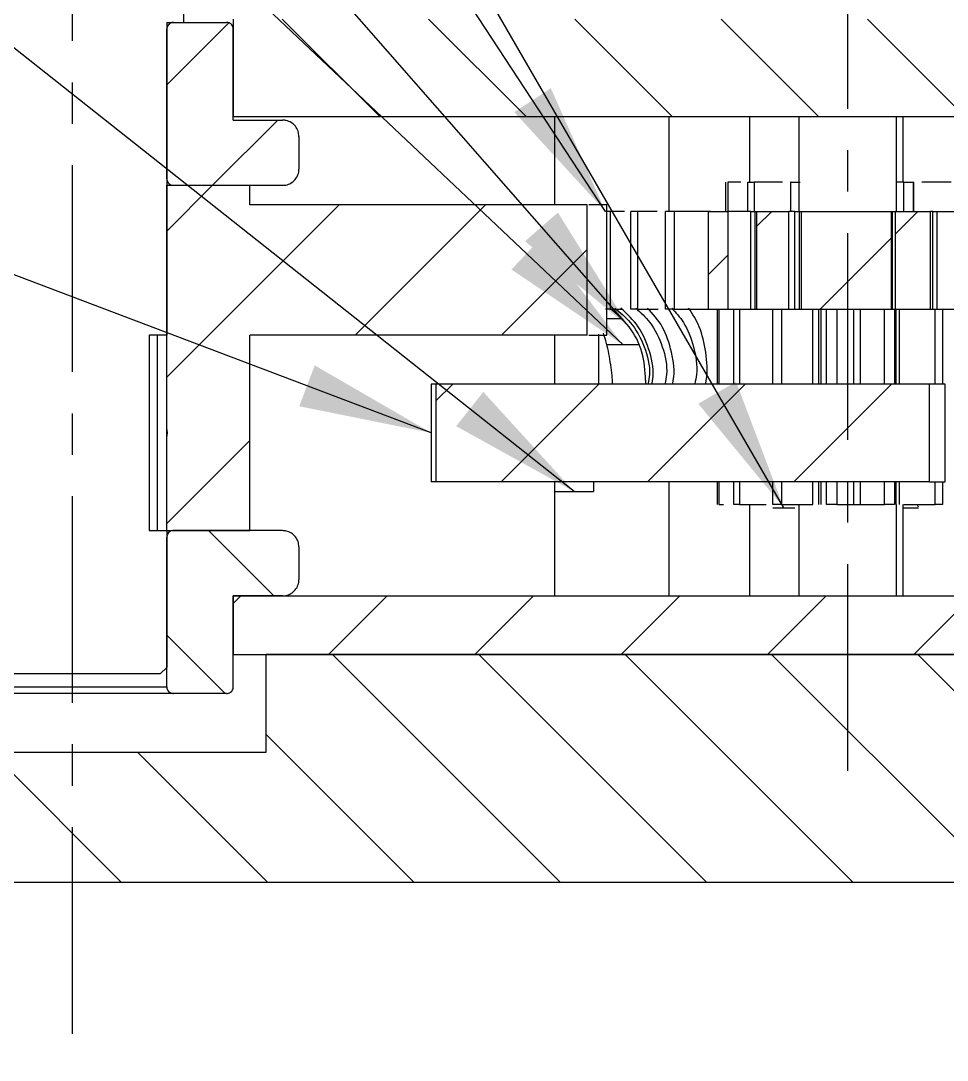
# Model space of a CAD drawing. Header units: millimetres. Extents: x 0 to 2406, y -938 to 757.
# Drawn here: x 2118.65 to 2147.08, y -747.92 to -716.01 of the extents above; entities that cross this region are included whole.
import ezdxf

# ---------------------------------------------------------------- set-up
doc = ezdxf.new("R2010")
doc.units = ezdxf.units.MM
doc.linetypes.add('CENTER', pattern=[10.16, 6.35, -1.27, 1.27, -1.27])
doc.layers.add('10', color=7, linetype='Continuous')
doc.dimstyles.new('SLDDIMSTYLE4', dxfattribs={"dimtxt": 0.18, "dimasz": 4.08, "dimexe": 0, "dimexo": 0.0625, "dimgap": 0, "dimtad": 0, "dimtih": 1, "dimtoh": 1, "dimdec": 0, "dimrnd": 1e-09, "dimzin": 0, "dimdsep": 46, "dimtxsty": 'Standard', "dimsah": 1, "dimcen": 0.09, "dimadec": 0, "dimazin": 0, "dimtfac": 4.08, "dimtdec": 0, "dimtofl": 0, "dimtmove": 0, "dimatfit": 3, "dimfxl": 1, "dimfrac": 2, "dimtolj": 1, "dimtzin": 0, "dimarcsym": 0})
pattern_1 = [(45, (1688.1174, -964.403), (-2.245064, 2.245064), [])]
pattern_2 = [(135, (1688.1174, -964.403), (-2.245064, -2.245064), [])]

msp = doc.modelspace()

# ---------------------------------------------------------------- hatches: boundary and pattern name
at = {"layer": '10', "linetype": 'Continuous', "lineweight": 25}
h = msp.add_hatch(dxfattribs=at)
h.set_pattern_fill('ANSI31', color=256, angle=90, style=0)
h.set_pattern_definition(pattern_2)
h.paths.add_polyline_path([(2154.2256849, -718.9644928), (2154.2256849, -715.9644928), (2125.1677129, -715.9644928), (2125.1677129, -718.9644928)], flags=0)
at = {"layer": '10', "linetype": 'Continuous', "lineweight": 30}
h = msp.add_hatch(dxfattribs=at)
h.set_pattern_fill('ANSI31', color=256, style=0)
h.set_pattern_definition(pattern_1)
edge = h.paths.add_edge_path(flags=0)
edge.add_spline(control_points=[(2123.1280358, -720.8644928), (2123.1280358, -720.8862809), (2123.1318272, -720.9083672), (2123.1390551, -720.9289215), (2123.1463009, -720.949527), (2123.1571875, -720.9691531), (2123.1707557, -720.9862701), (2123.1845246, -721.0036404), (2123.2014122, -721.0188944), (2123.2200309, -721.0309218), (2123.2392194, -721.0433172), (2123.2607546, -721.0526197), (2123.2829157, -721.0581632), (2123.2996653, -721.0623531), (2123.3170589, -721.0644928), (2123.3343246, -721.0644928)], knot_values=[0.0000001971, 0.0000001971, 0.0000001971, 0.0000001971, 0.0000655613, 0.0000655613, 0.0000655613, 0.0001310612, 0.0001310612, 0.0001310612, 0.0001975199, 0.0001975199, 0.0001975199, 0.0002660359, 0.0002660359, 0.0002660359, 0.0003177979, 0.0003177979, 0.0003177979, 0.0003177979], weights=[1, 1, 1, 1, 1, 1, 1, 1, 1, 1, 1, 1, 1, 1, 1, 1], degree=3, periodic=0)
edge.add_line((2123.3343246, -721.0644928), (2126.6811973, -721.0644928))
edge.add_spline(control_points=[(2126.6811973, -721.0644928), (2126.6996401, -721.0644928), (2126.7181104, -721.0634833), (2126.7364432, -721.0614729), (2126.7928395, -721.0552881), (2126.8489523, -721.0392757), (2126.9001019, -721.0147298), (2126.9511353, -720.9902396), (2126.9986443, -720.9565693), (2127.0386182, -720.916491), (2127.078377, -720.8766285), (2127.1117847, -720.829315), (2127.1359991, -720.7784874), (2127.1600662, -720.727969), (2127.1757179, -720.6725764), (2127.1816209, -720.6169302), (2127.1834674, -720.5995243), (2127.1843946, -720.5819964), (2127.1843946, -720.5644928)], knot_values=[0.0007848792, 0.0007848792, 0.0007848792, 0.0007848792, 0.0008398553, 0.0008398553, 0.0008398553, 0.0010100929, 0.0010100929, 0.0010100929, 0.0011799508, 0.0011799508, 0.0011799508, 0.0013488881, 0.0013488881, 0.0013488881, 0.0015167824, 0.0015167824, 0.0015167824, 0.0015686191, 0.0015686191, 0.0015686191, 0.0015686191], weights=[1, 1, 1, 1, 1, 1, 1, 1, 1, 1, 1, 1, 1, 1, 1, 1, 1, 1, 1], degree=3, periodic=0)
edge.add_line((2127.1843946, -720.5644928), (2127.1843946, -719.5644928))
edge.add_spline(control_points=[(2127.1843946, -719.5644928), (2127.1843946, -719.5088472), (2127.1747825, -719.4524362), (2127.15637, -719.3999251), (2127.1379373, -719.3473566), (2127.1101816, -719.2972514), (2127.0754273, -719.2537157), (2127.0405851, -719.2100698), (2126.9977592, -719.1718292), (2126.9504929, -719.1420829), (2126.9029584, -719.1121679), (2126.8496347, -719.0900224), (2126.7949035, -719.0774155), (2126.7577309, -719.0688531), (2126.7193434, -719.0644928), (2126.6811973, -719.0644928)], knot_values=[0.0000001972, 0.0000001972, 0.0000001972, 0.0000001972, 0.000167134, 0.000167134, 0.000167134, 0.0003342418, 0.0003342418, 0.0003342418, 0.0005017663, 0.0005017663, 0.0005017663, 0.0006702493, 0.0006702493, 0.0006702493, 0.0007845198, 0.0007845198, 0.0007845198, 0.0007845198], weights=[1, 1, 1, 1, 1, 1, 1, 1, 1, 1, 1, 1, 1, 1, 1, 1], degree=3, periodic=0)
edge.add_line((2126.6811973, -719.0644928), (2125.1677129, -719.0644928))
edge.add_line((2125.1677129, -719.0644928), (2125.1677129, -716.2644928))
edge.add_spline(control_points=[(2125.1677129, -716.2644928), (2125.1677129, -716.2423691), (2125.1638917, -716.2199423), (2125.1565779, -716.1990625), (2125.1492437, -716.1781243), (2125.1381989, -716.1581683), (2125.124379, -716.140813), (2125.1104893, -716.1233702), (2125.0934219, -716.108078), (2125.0745874, -716.0961435), (2125.0555439, -716.0840765), (2125.034178, -716.0751121), (2125.0122334, -716.069945), (2124.9968924, -716.0663328), (2124.9810278, -716.0644928), (2124.9652673, -716.0644928)], knot_values=[0.0000001972, 0.0000001972, 0.0000001972, 0.0000001972, 0.0000665682, 0.0000665682, 0.0000665682, 0.0001331155, 0.0001331155, 0.0001331155, 0.0001999937, 0.0001999937, 0.0001999937, 0.0002676206, 0.0002676206, 0.0002676206, 0.0003148423, 0.0003148423, 0.0003148423, 0.0003148423], weights=[1, 1, 1, 1, 1, 1, 1, 1, 1, 1, 1, 1, 1, 1, 1, 1], degree=3, periodic=0)
edge.add_line((2124.9652673, -716.0644928), (2123.3343246, -716.0644928))
edge.add_spline(control_points=[(2123.3343246, -716.0644928), (2123.327952, -716.0644928), (2123.3215729, -716.0647808), (2123.3152262, -716.0653549), (2123.2916538, -716.0674873), (2123.2681179, -716.0737035), (2123.2465861, -716.0835312), (2123.2250804, -716.093347), (2123.2049658, -716.1070536), (2123.188043, -716.1235601), (2123.1714638, -716.1397315), (2123.1574779, -716.1590654), (2123.1474206, -716.1799278), (2123.1376767, -716.2001399), (2123.1313478, -716.2223672), (2123.1290519, -716.2446876), (2123.1283755, -716.2512633), (2123.1280358, -716.2578824), (2123.1280358, -716.2644928)], knot_values=[0.0003172803, 0.0003172803, 0.0003172803, 0.0003172803, 0.000336262, 0.000336262, 0.000336262, 0.0004073125, 0.0004073125, 0.0004073125, 0.000478304, 0.000478304, 0.000478304, 0.0005478569, 0.0005478569, 0.0005478569, 0.0006152129, 0.0006152129, 0.0006152129, 0.0006347834, 0.0006347834, 0.0006347834, 0.0006347834], weights=[1, 1, 1, 1, 1, 1, 1, 1, 1, 1, 1, 1, 1, 1, 1, 1, 1, 1, 1], degree=3, periodic=0)
edge.add_line((2123.1280358, -716.2644928), (2123.1280358, -720.8644928))
at = {"layer": '10', "linetype": 'Continuous', "lineweight": 25}
h = msp.add_hatch(dxfattribs=at)
h.set_pattern_fill('ANSI31', color=256, style=0)
h.set_pattern_definition(pattern_1)
edge = h.paths.add_edge_path(flags=0)
edge.add_line((2154.2256849, -718.9644928), (2152.4256849, -718.9644928))
edge.add_line((2152.4256849, -718.9644928), (2152.4256849, -733.6644928))
edge.add_line((2152.4256849, -733.6644928), (2125.1677129, -733.6644928))
edge.add_line((2125.1677129, -733.6644928), (2125.1677129, -735.4644928))
edge.add_line((2125.1677129, -735.4644928), (2153.7256849, -735.4644928))
edge.add_arc((2153.7256849, -734.9644928), 0.5, 270, 360)
edge.add_line((2154.2256849, -734.9644928), (2154.2256849, -718.9644928))
at = {"layer": '10', "linetype": 'Continuous', "lineweight": 30}
h = msp.add_hatch(dxfattribs=at)
h.set_pattern_fill('ANSI31', color=256, style=0)
h.set_pattern_definition(pattern_1)
edge = h.paths.add_edge_path(flags=0)
edge.add_line((2125.6730366, -725.6644928), (2136.0260893, -725.6644928))
edge.add_line((2136.0260893, -725.6644928), (2136.0260894, -721.6644928))
edge.add_line((2136.0260894, -721.6644928), (2125.6730366, -721.6644928))
edge.add_line((2125.6730366, -721.6644928), (2125.6730366, -721.0644928))
edge.add_line((2125.6730366, -721.0644928), (2123.1280358, -721.0644928))
edge.add_line((2123.1280358, -721.0644928), (2123.1280358, -728.5225233))
edge.add_ellipse((2117.9657055, -728.6644928), major_axis=(-5.1815462, 0), ratio=0.3184377696, start_angle=175.06404622, end_angle=184.93595378, ccw=False)
edge.add_line((2123.1280358, -728.8064623), (2123.1280358, -731.6644928))
edge.add_line((2123.1280358, -731.6644928), (2125.6730366, -731.6644928))
edge.add_line((2125.6730366, -731.6644928), (2125.6730366, -725.6644928))
h = msp.add_hatch(dxfattribs=at)
h.set_pattern_fill('ANSI31', color=256, style=0)
h.set_pattern_definition(pattern_1)
h.paths.add_polyline_path([(2140.3534195, -721.8644928), (2139.7453414, -721.8644928), (2139.7453414, -724.8644928), (2140.3534195, -724.8644928)], flags=0)
h = msp.add_hatch(dxfattribs=at)
h.set_pattern_fill('ANSI31', color=256, style=0)
h.set_pattern_definition(pattern_1)
h.paths.add_polyline_path([(2142.2205842, -721.8644928), (2141.2286077, -721.8644928), (2141.2286077, -724.8644928), (2142.2205842, -724.8644928)], flags=0)
h = msp.add_hatch(dxfattribs=at)
h.set_pattern_fill('ANSI31', color=256, style=0)
h.set_pattern_definition(pattern_1)
h.paths.add_polyline_path([(2145.3682548, -721.8644928), (2142.6010724, -721.8644928), (2142.6010724, -724.8644928), (2145.3682548, -724.8644928)], flags=0)
h = msp.add_hatch(dxfattribs=at)
h.set_pattern_fill('ANSI31', color=256, style=0)
h.set_pattern_definition(pattern_1)
h.paths.add_polyline_path([(2146.5650271, -721.8644928), (2145.484924, -721.8644928), (2145.484924, -724.8644928), (2146.5650271, -724.8644928)], flags=0)
h = msp.add_hatch(dxfattribs=at)
h.set_pattern_fill('ANSI31', color=256, style=0)
h.set_pattern_definition(pattern_1)
h.paths.add_polyline_path([(2146.5346043, -727.1644928), (2131.3838597, -727.1644928), (2131.3838597, -730.1644928), (2146.5346043, -730.1644928)], flags=0)
h = msp.add_hatch(dxfattribs=at)
h.set_pattern_fill('ANSI31', color=256, angle=90, style=0)
h.set_pattern_definition(pattern_2)
edge = h.paths.add_edge_path(flags=0)
edge.add_spline(control_points=[(2127.1843946, -732.1644928), (2127.1843946, -732.1088472), (2127.1747825, -732.0524362), (2127.15637, -731.9999251), (2127.1379373, -731.9473566), (2127.1101816, -731.8972514), (2127.0754273, -731.8537157), (2127.0405851, -731.8100698), (2126.9977592, -731.7718292), (2126.9504929, -731.7420829), (2126.9029584, -731.7121679), (2126.8496347, -731.6900224), (2126.7949035, -731.6774155), (2126.7577309, -731.6688531), (2126.7193434, -731.6644928), (2126.6811973, -731.6644928)], knot_values=[0.0000001972, 0.0000001972, 0.0000001972, 0.0000001972, 0.000167134, 0.000167134, 0.000167134, 0.0003342418, 0.0003342418, 0.0003342418, 0.0005017663, 0.0005017663, 0.0005017663, 0.0006702493, 0.0006702493, 0.0006702493, 0.0007845198, 0.0007845198, 0.0007845198, 0.0007845198], weights=[1, 1, 1, 1, 1, 1, 1, 1, 1, 1, 1, 1, 1, 1, 1, 1], degree=3, periodic=0)
edge.add_line((2126.6811973, -731.6644928), (2123.3343246, -731.6644928))
edge.add_spline(control_points=[(2123.3343246, -731.6644928), (2123.326346, -731.6644928), (2123.3183547, -731.6649447), (2123.3104269, -731.6658442), (2123.286895, -731.668514), (2123.2634915, -731.675272), (2123.2421812, -731.685604), (2123.2209269, -731.6959088), (2123.2011531, -731.7100714), (2123.184639, -731.7269598), (2123.1684785, -731.7434866), (2123.1549815, -731.7631086), (2123.1454406, -731.7841625), (2123.1361991, -731.8045557), (2123.130411, -731.8268768), (2123.1286414, -731.8491963), (2123.128238, -731.8542831), (2123.1280358, -731.85939), (2123.1280358, -731.8644928)], knot_values=[0.0000472636, 0.0000472636, 0.0000472636, 0.0000472636, 0.0000710494, 0.0000710494, 0.0000710494, 0.0001421024, 0.0001421024, 0.0001421024, 0.0002129943, 0.0002129943, 0.0002129943, 0.0002823683, 0.0002823683, 0.0002823683, 0.0003495347, 0.0003495347, 0.0003495347, 0.0003646247, 0.0003646247, 0.0003646247, 0.0003646247], weights=[1, 1, 1, 1, 1, 1, 1, 1, 1, 1, 1, 1, 1, 1, 1, 1, 1, 1, 1], degree=3, periodic=0)
edge.add_line((2123.1280358, -731.8644928), (2123.1280358, -736.4644928))
edge.add_spline(control_points=[(2123.1280358, -736.4644928), (2123.1280358, -736.4862809), (2123.1318272, -736.5083672), (2123.1390551, -736.5289215), (2123.1463009, -736.549527), (2123.1571875, -736.5691531), (2123.1707557, -736.5862701), (2123.1845246, -736.6036404), (2123.2014122, -736.6188944), (2123.2200309, -736.6309218), (2123.2392194, -736.6433172), (2123.2607546, -736.6526197), (2123.2829157, -736.6581632), (2123.2996653, -736.6623531), (2123.3170589, -736.6644928), (2123.3343246, -736.6644928)], knot_values=[0.0000001971, 0.0000001971, 0.0000001971, 0.0000001971, 0.0000655613, 0.0000655613, 0.0000655613, 0.0001310612, 0.0001310612, 0.0001310612, 0.0001975199, 0.0001975199, 0.0001975199, 0.0002660359, 0.0002660359, 0.0002660359, 0.0003177979, 0.0003177979, 0.0003177979, 0.0003177979], weights=[1, 1, 1, 1, 1, 1, 1, 1, 1, 1, 1, 1, 1, 1, 1, 1], degree=3, periodic=0)
edge.add_line((2123.3343246, -736.6644928), (2124.9652673, -736.6644928))
edge.add_spline(control_points=[(2124.9652673, -736.6644928), (2124.9723363, -736.6644928), (2124.9794148, -736.6641264), (2124.986446, -736.6633964), (2125.0092767, -736.6610258), (2125.0320175, -736.6546794), (2125.0527646, -736.64486), (2125.0734431, -736.6350731), (2125.0927177, -736.6215586), (2125.108935, -736.6054222), (2125.1249941, -736.5894431), (2125.1385031, -736.5704424), (2125.1482829, -736.5500075), (2125.1579474, -736.5298133), (2125.1642386, -736.5076542), (2125.1666051, -736.485392), (2125.1673426, -736.4784549), (2125.1677129, -736.471469), (2125.1677129, -736.4644928)], knot_values=[0.0003149874, 0.0003149874, 0.0003149874, 0.0003149874, 0.0003360546, 0.0003360546, 0.0003360546, 0.000404939, 0.000404939, 0.000404939, 0.0004736027, 0.0004736027, 0.0004736027, 0.0005415932, 0.0005415932, 0.0005415932, 0.0006087711, 0.0006087711, 0.0006087711, 0.0006294305, 0.0006294305, 0.0006294305, 0.0006294305], weights=[1, 1, 1, 1, 1, 1, 1, 1, 1, 1, 1, 1, 1, 1, 1, 1, 1, 1, 1], degree=3, periodic=0)
edge.add_line((2125.1677129, -736.4644928), (2125.1677129, -733.6644928))
edge.add_line((2125.1677129, -733.6644928), (2126.6811973, -733.6644928))
edge.add_spline(control_points=[(2126.6811973, -733.6644928), (2126.6996401, -733.6644928), (2126.7181104, -733.6634833), (2126.7364432, -733.6614729), (2126.7928395, -733.6552881), (2126.8489523, -733.6392757), (2126.9001019, -733.6147298), (2126.9511353, -733.5902396), (2126.9986443, -733.5565693), (2127.0386182, -733.516491), (2127.078377, -733.4766285), (2127.1117847, -733.429315), (2127.1359991, -733.3784874), (2127.1600662, -733.327969), (2127.1757179, -733.2725764), (2127.1816209, -733.2169302), (2127.1834674, -733.1995243), (2127.1843946, -733.1819964), (2127.1843946, -733.1644928)], knot_values=[0.0007848792, 0.0007848792, 0.0007848792, 0.0007848792, 0.0008398553, 0.0008398553, 0.0008398553, 0.0010100929, 0.0010100929, 0.0010100929, 0.0011799508, 0.0011799508, 0.0011799508, 0.0013488881, 0.0013488881, 0.0013488881, 0.0015167824, 0.0015167824, 0.0015167824, 0.0015686191, 0.0015686191, 0.0015686191, 0.0015686191], weights=[1, 1, 1, 1, 1, 1, 1, 1, 1, 1, 1, 1, 1, 1, 1, 1, 1, 1, 1], degree=3, periodic=0)
edge.add_line((2127.1843946, -733.1644928), (2127.1843946, -732.1644928))
at = {"layer": '10', "linetype": 'Continuous', "lineweight": 25}
h = msp.add_hatch(dxfattribs=at)
h.set_pattern_fill('ANSI31', color=256, angle=90, style=0)
h.set_pattern_definition(pattern_2)
h.paths.add_polyline_path([(2086.7256849, -742.4644928), (2166.7256849, -742.4644928), (2166.7256849, -735.4644928), (2126.1774612, -735.4644928), (2126.1774612, -738.4644928), (2114.2739086, -738.4644928), (2114.2739086, -735.4644928), (2086.7256849, -735.4644928)], flags=0)

# ---------------------------------------------------------------- linework, layer by layer
at = {"color": 7, "linetype": 'Continuous', "lineweight": 30}
for p, q in [((2123.6423559, -715.0644928), (2123.6423559, -716.0644928)), ((2125.1677129, -715.9644928), (2125.1677129, -718.9644928)), ((2123.1280358, -716.0644928), (2123.6423559, -716.0644928)), ((2123.1280358, -716.0644928), (2123.1280358, -725.6644928)), ((2123.1280358, -720.8644928), (2123.1280358, -716.2644928)), ((2123.3343246, -716.0644928), (2124.9652673, -716.0644928)), ((2125.1677129, -719.0644928), (2125.1677129, -716.2644928)), ((2154.2256849, -718.9644928), (2125.1677129, -718.9644928)), ((2125.1677129, -719.0644928), (2126.6811973, -719.0644928)), ((2135.0256849, -718.9644928), (2135.0256849, -721.6644928)), ((2138.5437501, -721.8644928), (2138.5437501, -718.9644928)), ((2141.0256849, -720.9644928), (2141.0256849, -718.9644928)), ((2142.5256849, -718.9644928), (2142.5256849, -721.8644928)), ((2145.5256849, -721.8644928), (2145.5256849, -718.9644928)), ((2145.7256849, -720.9644928), (2145.7256849, -718.9644928)), ((2127.1843946, -719.5644928), (2127.1843946, -720.5644928)), ((2123.1280358, -728.5225233), (2123.1280358, -721.0644928)), ((2123.1280358, -721.0644928), (2125.6730366, -721.0644928)), ((2123.3343246, -721.0644928), (2126.6811973, -721.0644928)), ((2125.6730366, -721.6644928), (2125.6730366, -721.0644928)), ((2140.2801424, -721.8644928), (2140.2801424, -720.9644928)), ((2140.3455981, -720.9644928), (2140.3455981, -721.8644928)), ((2140.9562806, -721.8644928), (2140.9562806, -720.9644928)), ((2140.9562806, -720.9644928), (2141.1516143, -720.9644928)), ((2141.1516143, -720.9644928), (2141.1516143, -721.8644928)), ((2142.2696645, -720.9644928), (2142.2696645, -721.8644928)), ((2142.2799644, -721.8644928), (2142.2799644, -720.9644928)), ((2142.2799644, -720.9644928), (2142.5664879, -720.9644928)), ((2145.7449536, -721.8644928), (2145.7449536, -720.9644928)), ((2145.7449536, -720.9644928), (2146.0367869, -720.9644928)), ((2146.0367869, -720.9644928), (2146.0367869, -721.8644928)), ((2146.05632, -721.8644928), (2146.05632, -720.9644928)), ((2136.0260894, -721.6644928), (2125.6730366, -721.6644928)), ((2136.0260893, -725.6644928), (2136.0260894, -721.6644928)), ((2136.6335028, -725.6644928), (2136.6335028, -721.6644928)), ((2136.7333955, -721.8644928), (2136.5897168, -721.8644928)), ((2136.7333955, -721.8644928), (2136.7333955, -724.8644928)), ((2137.1705442, -721.8644928), (2136.7333955, -721.8644928)), ((2137.3656867, -724.8644928), (2137.3656867, -721.8644928)), ((2137.576729, -721.8644928), (2137.3656867, -721.8644928)), ((2137.576729, -721.8644928), (2137.576729, -724.8644928)), ((2138.4327305, -724.8644928), (2138.4327305, -721.8644928)), ((2138.7019127, -721.8644928), (2138.4327305, -721.8644928)), ((2138.7019127, -721.8644928), (2138.7019127, -724.8644928)), ((2139.7453414, -721.8644928), (2139.7453414, -724.8644928)), ((2139.7453414, -721.8644928), (2140.3534195, -721.8644928)), ((2140.3534195, -724.8644928), (2140.3534195, -721.8644928)), ((2141.0503352, -724.8644928), (2141.0503352, -721.8644928)), ((2141.0503352, -721.8644928), (2141.1822159, -721.8644928)), ((2141.1822159, -724.8644928), (2141.1822159, -721.8644928)), ((2141.1822159, -721.8644928), (2141.2286077, -721.8644928)), ((2141.2286077, -721.8644928), (2141.2286077, -724.8644928)), ((2141.2286077, -721.8644928), (2142.2205842, -721.8644928)), ((2142.2205842, -724.8644928), (2142.2205842, -721.8644928)), ((2142.403952, -724.8644928), (2142.403952, -721.8644928)), ((2142.403952, -721.8644928), (2142.5457586, -721.8644928)), ((2142.5457586, -724.8644928), (2142.5457586, -721.8644928)), ((2142.5457586, -721.8644928), (2142.6010724, -721.8644928)), ((2142.6010724, -721.8644928), (2142.6010724, -724.8644928)), ((2142.6010724, -721.8644928), (2145.3682548, -721.8644928)), ((2145.3682548, -724.8644928), (2145.3682548, -721.8644928)), ((2145.3682548, -721.8644928), (2145.4044635, -721.8644928)), ((2145.4044635, -724.8644928), (2145.4044635, -721.8644928)), ((2145.4044635, -721.8644928), (2145.484924, -721.8644928)), ((2145.484924, -721.8644928), (2145.484924, -724.8644928)), ((2145.484924, -721.8644928), (2146.5650271, -721.8644928)), ((2146.5650271, -724.8644928), (2146.5650271, -721.8644928)), ((2146.640662, -724.8644928), (2146.640662, -721.8644928)), ((2146.640662, -721.8644928), (2146.7746865, -721.8644928)), ((2146.7746865, -724.8644928), (2146.7746865, -721.8644928)), ((2136.7333955, -724.8644928), (2136.5897168, -724.8644928)), ((2136.7333955, -724.8644928), (2137.0884801, -724.8644928)), ((2137.576729, -724.8644928), (2137.3656867, -724.8644928)), ((2138.7019127, -724.8644928), (2138.4327305, -724.8644928)), ((2139.7453414, -724.8644928), (2140.3534195, -724.8644928)), ((2140.0332308, -727.1644928), (2140.0332308, -724.8644928)), ((2140.0657819, -724.8644928), (2140.0657819, -727.1644928)), ((2140.5351624, -727.1644928), (2140.5351624, -724.8644928)), ((2140.7030583, -724.8644928), (2140.7030583, -727.1644928)), ((2141.0503352, -724.8644928), (2141.1822159, -724.8644928)), ((2141.1822159, -724.8644928), (2141.2286077, -724.8644928)), ((2141.2286077, -724.8644928), (2142.2205842, -724.8644928)), ((2141.7284347, -727.1644928), (2141.7284347, -724.8644928)), ((2141.9984216, -724.8644928), (2141.9984216, -727.1644928)), ((2142.403952, -724.8644928), (2142.5457586, -724.8644928)), ((2142.5457586, -724.8644928), (2142.6010724, -724.8644928)), ((2142.6010724, -724.8644928), (2145.3682548, -724.8644928)), ((2142.9519062, -727.1644928), (2142.9519062, -724.8644928)), ((2143.1440271, -727.1644928), (2143.1440271, -724.8644928)), ((2143.2044553, -724.8644928), (2143.2044553, -727.1644928)), ((2143.3767056, -727.1644928), (2143.3767056, -724.8644928)), ((2143.6953093, -724.8644928), (2143.6953093, -727.1644928)), ((2144.2153902, -727.1644928), (2144.2153902, -724.8644928)), ((2144.4186514, -727.1644928), (2144.4186514, -724.8644928)), ((2145.1535148, -727.1644928), (2145.1535148, -724.8644928)), ((2145.3682548, -724.8644928), (2145.4044635, -724.8644928)), ((2145.4044635, -724.8644928), (2145.484924, -724.8644928)), ((2145.4576319, -724.8644928), (2145.4576319, -727.1644928)), ((2145.484924, -724.8644928), (2146.5650271, -724.8644928)), ((2145.5150451, -727.1644928), (2145.5150451, -724.8644928)), ((2145.6154439, -727.1644928), (2145.6154439, -724.8644928)), ((2146.640662, -724.8644928), (2146.7746865, -724.8644928)), ((2146.7069435, -727.1644928), (2146.7069435, -724.8644928)), ((2146.9363398, -724.8644928), (2146.9363398, -727.1644928)), ((2137.1039354, -725.1666677), (2136.6335028, -725.1666677)), ((2123.1280358, -725.6644928), (2122.590543, -725.6644928)), ((2122.590543, -725.6644928), (2122.590543, -731.6644928)), ((2122.8336209, -725.6644928), (2122.8336209, -731.6644928)), ((2125.6730366, -731.6644928), (2125.6730366, -725.6644928)), ((2136.0260893, -725.6644928), (2125.6730366, -725.6644928)), ((2135.0256849, -725.6644928), (2135.0256849, -727.1644928)), ((2136.3878337, -727.1575679), (2136.3878337, -725.6329343)), ((2137.6256849, -725.9644928), (2136.6351599, -725.9644928)), ((2136.6937848, -726.2406453), (2136.6989231, -726.2376787)), ((2131.2459614, -727.1644928), (2131.2459614, -730.1644928)), ((2131.3838597, -727.1644928), (2131.2459614, -727.1644928)), ((2131.3838597, -727.1644928), (2131.3838597, -730.1644928)), ((2146.5346043, -727.1644928), (2131.3838597, -727.1644928)), ((2146.5346043, -730.1644928), (2146.5346043, -727.1644928)), ((2147.0147468, -730.1644928), (2147.0147468, -727.1644928)), ((2123.1280358, -731.6644928), (2123.1280358, -728.8064623)), ((2131.3838597, -730.1644928), (2131.2459614, -730.1644928)), ((2146.5346043, -730.1644928), (2131.3838597, -730.1644928)), ((2135.0256849, -730.1644928), (2135.0256849, -733.6644928)), ((2136.2256849, -730.1644928), (2136.2256849, -730.4644928)), ((2138.5437501, -733.6644928), (2138.5437501, -730.1644928)), ((2140.0332308, -730.8644928), (2140.0332308, -730.1644928)), ((2140.0657819, -730.1644928), (2140.0657819, -730.8644928)), ((2140.5351624, -730.8644928), (2140.5351624, -730.1644928)), ((2140.7030583, -730.1644928), (2140.7030583, -730.8644928)), ((2141.7284347, -730.8644928), (2141.7284347, -730.1644928)), ((2141.9984216, -730.1644928), (2141.9984216, -730.8644928)), ((2142.9519062, -730.8644928), (2142.9519062, -730.1644928)), ((2143.1440271, -730.8644928), (2143.1440271, -730.1644928)), ((2143.2044553, -730.1644928), (2143.2044553, -730.8644928)), ((2143.3767056, -730.8644928), (2143.3767056, -730.1644928)), ((2143.6953093, -730.1644928), (2143.6953093, -730.8644928)), ((2144.2153902, -730.8644928), (2144.2153902, -730.1644928)), ((2144.4186514, -730.8644928), (2144.4186514, -730.1644928)), ((2145.1535148, -730.8644928), (2145.1535148, -730.1644928)), ((2145.4576319, -730.1644928), (2145.4576319, -730.8644928)), ((2145.5150451, -730.8644928), (2145.5150451, -730.1644928)), ((2145.6154439, -730.8644928), (2145.6154439, -730.1644928)), ((2146.7069435, -730.8644928), (2146.7069435, -730.1644928)), ((2146.9363398, -730.1644928), (2146.9363398, -730.8644928)), ((2135.0256849, -730.4644928), (2136.2256849, -730.4644928)), ((2140.7030583, -730.8644928), (2140.5351624, -730.8644928)), ((2141.0256849, -733.6644928), (2141.0256849, -730.8644928)), ((2141.7256849, -730.9644928), (2142.3998969, -730.9644928)), ((2141.9984216, -730.8644928), (2141.7284347, -730.8644928)), ((2142.5256849, -730.8644928), (2142.5256849, -733.6644928)), ((2143.6953093, -730.8644928), (2143.3767056, -730.8644928)), ((2144.2153902, -730.8644928), (2144.4186514, -730.8644928)), ((2145.4576319, -730.8644928), (2145.1535148, -730.8644928)), ((2145.5256849, -733.6644928), (2145.5256849, -730.8644928)), ((2145.7256849, -733.6644928), (2145.7256849, -730.8644928)), ((2145.7256849, -730.9644928), (2146.1998969, -730.9644928)), ((2146.1998969, -730.9418049), (2146.1573945, -730.8644928)), ((2146.9363398, -730.8644928), (2146.7069435, -730.8644928)), ((2122.590543, -731.6644928), (2123.1280358, -731.6644928)), ((2123.1280358, -731.6644928), (2123.1280358, -735.8644928)), ((2123.1280358, -731.6644928), (2125.6730366, -731.6644928)), ((2123.1280358, -736.4644928), (2123.1280358, -731.8644928)), ((2126.6811973, -731.6644928), (2123.3343246, -731.6644928)), ((2127.1843946, -732.1644928), (2127.1843946, -733.1644928)), ((2125.1677129, -736.4644928), (2125.1677129, -733.6644928)), ((2126.6811973, -733.6644928), (2125.1677129, -733.6644928)), ((2125.1677129, -733.6644928), (2125.1677129, -735.4644928)), ((2125.1677129, -733.6644928), (2152.4256849, -733.6644928)), ((2125.1677129, -735.4644928), (2153.7256849, -735.4644928)), ((2126.1774612, -738.4644928), (2126.1774612, -735.4644928)), ((2166.7256849, -735.4644928), (2126.1774612, -735.4644928)), ((2122.9207992, -736.0644928), (2117.5305706, -736.0644928)), ((2122.9207992, -736.0644928), (2123.1280358, -735.8644928)), ((2123.3343246, -736.6644928), (2117.1170451, -736.6644928)), ((2117.3233339, -736.4644928), (2123.1280358, -736.4644928)), ((2124.9652673, -736.6644928), (2123.3343246, -736.6644928)), ((2114.2739086, -738.4644928), (2126.1774612, -738.4644928)), ((2166.7256849, -742.4644928), (2086.7256849, -742.4644928))]:
    msp.add_line(p, q, dxfattribs=at)
at = {"color": 7, "linetype": 'Continuous', "lineweight": 30, "flags": 128}
msp.add_lwpolyline([(2137.8242454, -727.0509985), (2137.8223197, -727.0967339), (2137.8179812, -727.1644928)], dxfattribs=at)
at = {"color": 7, "linetype": 'Continuous', "lineweight": 30}
for radius, start, end in [(6, 11.79841714, 18.03395662), (5.994364, 5.36045057, 11.78070295)]:
    msp.add_arc((2130.8256849, -727.4644928), radius, start, end, dxfattribs=at)
msp.add_ellipse((2117.9657055, -728.6644928), major_axis=(-5.1815462, 0), ratio=0.3184377696, start_param=3.0554440084, end_param=3.2277412988, dxfattribs=at)
for points, knots in [([(2123.3343246, -716.0644928), (2123.3279529, -716.0646719), (2123.2979161, -716.065516), (2123.2449027, -716.0799275), (2123.1854973, -716.1202457), (2123.1442353, -716.1774859), (2123.1291682, -716.2288364), (2123.1282458, -716.2578829), (2123.1280358, -716.2644928)], [0, 0, 0, 0, 0.060181818, 0.2837031816, 0.5069529391, 0.7256715797, 0.9375727683, 1, 1, 1, 1]), ([(2125.1677129, -716.2644928), (2125.165526, -716.2422709), (2125.161146, -716.1977649), (2125.1269806, -716.1383119), (2125.0764918, -716.093029), (2125.019415, -716.0681971), (2124.9810517, -716.0655726), (2124.9652673, -716.0644928)], [0, 0, 0, 0, 0.2108787361, 0.4223469607, 0.634881645, 0.8497738116, 1, 1, 1, 1]), ([(2127.1843946, -719.5644928), (2127.1788948, -719.5085991), (2127.1678892, -719.3967506), (2127.0820658, -719.2475253), (2126.9555155, -719.1344009), (2126.8138407, -719.073395), (2126.7193972, -719.0670565), (2126.6811973, -719.0644928)], [0, 0, 0, 0, 0.2127857674, 0.4258042759, 0.6393621096, 0.8541315409, 1, 1, 1, 1]), ([(2126.6811973, -721.0644928), (2126.6996395, -721.0638716), (2126.774814, -721.0613393), (2126.9042461, -721.023223), (2127.0453498, -720.923646), (2127.1442449, -720.7830143), (2127.1814238, -720.6554536), (2127.183823, -720.5819955), (2127.1843946, -720.5644928)], [0, 0, 0, 0, 0.0705146909, 0.287434379, 0.5038613296, 0.7191233906, 0.9330763, 1, 1, 1, 1]), ([(2123.1280358, -720.8644928), (2123.1302067, -720.8863778), (2123.1345539, -720.9302022), (2123.1683616, -720.9888758), (2123.2184993, -721.0342002), (2123.2768448, -721.0603418), (2123.3170275, -721.0632437), (2123.3343246, -721.0644928)], [0, 0, 0, 0, 0.2057310479, 0.4119744656, 0.6212702067, 0.8369708497, 1, 1, 1, 1]), ([(2140.7495025, -720.9644928), (2140.6416511, -720.9644928), (2140.5032265, -720.9644928), (2140.3741145, -720.9644928), (2140.3455981, -720.9644928)], [0, 0, 0, 0, 0.7791342805, 1, 1, 1, 1]), ([(2142.0193883, -720.9644928), (2142.0182359, -720.9644928), (2141.9357481, -720.9644928), (2141.7350884, -720.9644928), (2141.4009361, -720.9644928), (2141.1817482, -720.9644928), (2141.1516143, -720.9644928)], [0, 0, 0, 0, 0.0042585047, 0.30483077383, 0.90442848732, 1, 1, 1, 1]), ([(2142.2799644, -720.9644928), (2142.2763797, -720.9644928), (2142.2683149, -720.9644928), (2142.2791509, -720.9644928), (2142.2851706, -720.9644928)], [0, 0, 0, 0, 0.44447944435, 1, 1, 1, 1]), ([(2145.7449536, -720.9644928), (2145.7192417, -720.9644928), (2145.6364765, -720.9644928), (2145.5708937, -720.9644928), (2145.5256849, -720.9644928)], [0, 0, 0, 0, 0.3106610496, 1, 1, 1, 1]), ([(2146.0343902, -720.9644928), (2146.0425108, -720.9644928), (2146.0546159, -720.9644928), (2146.0412022, -720.9644928), (2146.0367869, -720.9644928)], [0, 0, 0, 0, 0.6708383746, 1, 1, 1, 1]), ([(2147.1999754, -720.9644928), (2147.169978, -720.9644928), (2146.9517824, -720.9644928), (2146.6217501, -720.9644928), (2146.4139261, -720.9644928), (2146.3172988, -720.9644928), (2146.300824, -720.9644928)], [0, 0, 0, 0, 0.0903730718, 0.6573567436, 0.9415799235, 1, 1, 1, 1]), ([(2136.6335028, -721.6644928), (2136.5581491, -721.6644928), (2136.3774645, -721.6644928), (2136.1874023, -721.6644928), (2136.0766047, -721.6644928)], [0, 0, 0, 0, 0.41704548186, 1, 1, 1, 1]), ([(2138.1791744, -721.8644928), (2138.1608001, -721.8644928), (2137.9706603, -721.8644928), (2137.7636945, -721.8644928), (2137.576729, -721.8644928)], [0, 0, 0, 0, 0.0966357322, 1, 1, 1, 1]), ([(2139.8267554, -721.8644928), (2139.8065871, -721.8644928), (2139.7702609, -721.8644928), (2139.7155157, -721.8644928), (2139.6682775, -721.8644928), (2139.5872286, -721.8644928), (2139.4590564, -721.8644928), (2139.1547096, -721.8644928), (2138.874716, -721.8644928), (2138.7019127, -721.8644928)], [0, 0, 0, 0, 0.0516711848, 0.0930680353, 0.128226706, 0.1607886561, 0.2934145136, 0.5639174757, 1, 1, 1, 1]), ([(2141.0503352, -721.8644928), (2141.0286633, -721.8644928), (2140.9896287, -721.8644928), (2140.9339794, -721.8644928), (2140.8885825, -721.8644928), (2140.8158998, -721.8644928), (2140.7204029, -721.8644928), (2140.5476387, -721.8644928), (2140.4057558, -721.8644928), (2140.3534195, -721.8644928)], [0, 0, 0, 0, 0.0715652532, 0.1289004218, 0.1775956314, 0.2226943497, 0.4063828625, 0.7810329324, 1, 1, 1, 1]), ([(2142.403952, -721.8644928), (2142.3824803, -721.8644928), (2142.3436839, -721.8644928), (2142.291232, -721.8644928), (2142.2499183, -721.8644928), (2142.2300868, -721.8644928), (2142.2205842, -721.8644928)], [0, 0, 0, 0, 0.3201804322, 0.5785196132, 0.7980417456, 1, 1, 1, 1]), ([(2146.640662, -721.8644928), (2146.6220758, -721.8644928), (2146.5934104, -721.8644928), (2146.5724109, -721.8644928), (2146.5650271, -721.8644928)], [0, 0, 0, 0, 0.6483818294, 1, 1, 1, 1]), ([(2146.7746865, -721.8644928), (2146.7965236, -721.8644928), (2146.8358555, -721.8644928), (2146.8914146, -721.8644928), (2146.9362865, -721.8644928), (2147.0072001, -721.8644928), (2147.0962928, -721.8644928), (2147.2201165, -721.8644928), (2147.3060827, -721.8644928), (2147.308821, -721.8644928)], [0, 0, 0, 0, 0.0902052961, 0.1624741085, 0.2238525793, 0.2806978087, 0.5122302346, 0.9844624838, 1, 1, 1, 1]), ([(2137.8235334, -727.0508836), (2137.8043804, -726.7600545), (2137.7658963, -726.1756886), (2137.3637739, -725.3846838), (2136.9325102, -725.0142873), (2136.7223298, -724.8337711)], [0, 0, 0, 0, 0.33683126184, 0.67679844568, 1, 1, 1, 1]), ([(2136.8736479, -724.8337711), (2137.0408325, -724.9731672), (2137.4295212, -725.2972502), (2137.8102585, -726.0060395), (2137.9849475, -726.6848014), (2137.9126827, -727.0676803), (2137.8944102, -727.1644928)], [0, 0, 0, 0, 0.2439592254, 0.5671826754, 0.8905603162, 1, 1, 1, 1]), ([(2138.0138178, -727.1644928), (2138.0223383, -727.1281478), (2138.0977071, -726.8066553), (2137.9732983, -726.1743549), (2137.6516879, -725.385321), (2137.2538123, -725.0144961), (2137.0599038, -724.8337711)], [0, 0, 0, 0, 0.0412991456, 0.36531509016, 0.6906803087, 1, 1, 1, 1]), ([(2137.5207582, -724.8337711), (2137.6726389, -724.9731672), (2138.0257476, -725.2972502), (2138.3639084, -726.0060395), (2138.512256, -726.6848014), (2138.4353569, -727.0676803), (2138.4159126, -727.1644928)], [0, 0, 0, 0, 0.2439592254, 0.5671826754, 0.8905603162, 1, 1, 1, 1]), ([(2137.576729, -724.8644928), (2137.7634869, -724.8644928), (2137.9800461, -724.8644928), (2138.1789798, -724.8644928), (2138.2063556, -724.8644928)], [0, 0, 0, 0, 0.8623871537, 1, 1, 1, 1]), ([(2138.6492386, -727.1644928), (2138.6575971, -727.1281478), (2138.7315326, -726.8066553), (2138.6377501, -726.1743549), (2138.3801361, -725.385321), (2138.0477873, -725.0144961), (2137.8858139, -724.8337711)], [0, 0, 0, 0, 0.0412991456, 0.3653150902, 0.6906803087, 1, 1, 1, 1]), ([(2138.6247982, -724.8337711), (2138.7510246, -724.9731672), (2139.0444894, -725.2972502), (2139.3170286, -726.0060395), (2139.4289251, -726.6848014), (2139.3526323, -727.0676803), (2139.3333414, -727.1644928)], [0, 0, 0, 0, 0.2439592254, 0.5671826754, 0.8905603162, 1, 1, 1, 1]), ([(2138.7019127, -724.8644928), (2138.874716, -724.8644928), (2139.1547096, -724.8644928), (2139.4590564, -724.8644928), (2139.5872286, -724.8644928), (2139.6682775, -724.8644928), (2139.7155157, -724.8644928), (2139.7702609, -724.8644928), (2139.8065871, -724.8644928), (2139.8267554, -724.8644928)], [0, 0, 0, 0, 0.4360825243, 0.7065854864, 0.8392113439, 0.871773294, 0.9069319647, 0.9483288152, 1, 1, 1, 1]), ([(2139.6646851, -727.1644928), (2139.6723119, -727.1281478), (2139.7397756, -726.8066553), (2139.6830105, -726.1743549), (2139.5069488, -725.385321), (2139.2627758, -725.0144961), (2139.1437757, -724.8337711)], [0, 0, 0, 0, 0.0412991456, 0.3653150902, 0.6906803087, 1, 1, 1, 1]), ([(2140.3534195, -724.8644928), (2140.4057558, -724.8644928), (2140.5476387, -724.8644928), (2140.7204029, -724.8644928), (2140.8158998, -724.8644928), (2140.8885825, -724.8644928), (2140.9339794, -724.8644928), (2140.9896287, -724.8644928), (2141.0286633, -724.8644928), (2141.0503352, -724.8644928)], [0, 0, 0, 0, 0.2189670676, 0.5936171375, 0.7773056503, 0.8224043686, 0.8710995782, 0.9284347468, 1, 1, 1, 1]), ([(2142.2205842, -724.8644928), (2142.2300868, -724.8644928), (2142.2499183, -724.8644928), (2142.291232, -724.8644928), (2142.3436839, -724.8644928), (2142.3824803, -724.8644928), (2142.403952, -724.8644928)], [0, 0, 0, 0, 0.2019582544, 0.4214803868, 0.6798195678, 1, 1, 1, 1]), ([(2146.5650271, -724.8644928), (2146.5724109, -724.8644928), (2146.5934104, -724.8644928), (2146.6220758, -724.8644928), (2146.640662, -724.8644928)], [0, 0, 0, 0, 0.3516181706, 1, 1, 1, 1]), ([(2146.7746865, -724.8644928), (2146.7965236, -724.8644928), (2146.8358555, -724.8644928), (2146.8914146, -724.8644928), (2146.9362865, -724.8644928), (2147.0072001, -724.8644928), (2147.0962928, -724.8644928), (2147.2201165, -724.8644928), (2147.3060827, -724.8644928), (2147.308821, -724.8644928)], [0, 0, 0, 0, 0.0902052961, 0.1624741085, 0.2238525793, 0.2806978087, 0.5122302346, 0.9844624838, 1, 1, 1, 1]), ([(2136.0782155, -725.6644928), (2136.1884688, -725.6644928), (2136.3779852, -725.6644928), (2136.5581507, -725.6644928), (2136.6335028, -725.6644928)], [0, 0, 0, 0, 0.5817614958, 1, 1, 1, 1]), ([(2136.8033023, -727.1644928), (2136.8040594, -727.1567857), (2136.8062625, -727.1343576), (2136.8050738, -727.0668229), (2136.8007652, -726.9836666), (2136.7958422, -726.9274351), (2136.7938337, -726.9044928)], [0, 0, 0, 0, 0.1631357504, 0.4747373164, 0.7856945244, 1, 1, 1, 1]), ([(2147.0147468, -727.1644928), (2146.9318249, -727.1644928), (2146.7937862, -727.1644928), (2146.6085616, -727.1644928), (2146.5346043, -727.1644928)], [0, 0, 0, 0, 0.60071548718, 1, 1, 1, 1]), ([(2123.1280358, -728.8064623), (2123.1268367, -728.7280298), (2123.1253868, -728.6331909), (2123.1276452, -728.5388445), (2123.1280358, -728.5225233)], [0, 0, 0, 0, 0.8270071265, 1, 1, 1, 1]), ([(2146.5346043, -730.1644928), (2146.6085616, -730.1644928), (2146.7937862, -730.1644928), (2146.9318249, -730.1644928), (2147.0147468, -730.1644928)], [0, 0, 0, 0, 0.3992845128, 1, 1, 1, 1]), ([(2140.0657819, -730.8644928), (2140.0926909, -730.8644928), (2140.1393259, -730.8644928), (2140.1909686, -730.8644928), (2140.2128129, -730.8644928)], [0, 0, 0, 0, 0.5770123605, 1, 1, 1, 1]), ([(2140.7030583, -730.8644928), (2140.7333813, -730.8644928), (2140.953945, -730.8644928), (2141.2559549, -730.8644928), (2141.4677584, -730.8644928), (2141.5216466, -730.8644928)], [0, 0, 0, 0, 0.1062164541, 0.7725985302, 1, 1, 1, 1]), ([(2141.9984216, -730.8644928), (2142.0257259, -730.8644928), (2142.2243326, -730.8644928), (2142.5124531, -730.8644928), (2142.6534806, -730.8644928), (2142.7481925, -730.8644928), (2142.8376764, -730.8644928), (2142.9113435, -730.8644928), (2142.9519062, -730.8644928)], [0, 0, 0, 0, 0.0720772888, 0.5242766564, 0.7509596255, 0.8254171127, 0.903870748, 1, 1, 1, 1]), ([(2143.6953093, -730.8644928), (2143.7141906, -730.8644928), (2143.8515302, -730.8644928), (2144.0356975, -730.8644928), (2144.037056, -730.8644928), (2144.0659691, -730.8644928), (2144.119952, -730.8644928), (2144.1815003, -730.8644928), (2144.2153902, -730.8644928)], [0, 0, 0, 0, 0.0720772888, 0.5242766564, 0.7509596255, 0.8254171127, 0.903870748, 1, 1, 1, 1]), ([(2144.4186514, -730.8644928), (2144.4565078, -730.8644928), (2144.5252598, -730.8644928), (2144.597126, -730.8644928), (2144.6573717, -730.8644928), (2144.7237095, -730.8644928), (2144.9609074, -730.8644928), (2145.1302357, -730.8644928), (2145.1535148, -730.8644928)], [0, 0, 0, 0, 0.096129252, 0.1745828873, 0.2490403745, 0.4757233436, 0.9279227112, 1, 1, 1, 1]), ([(2145.7433237, -730.8644928), (2145.7729796, -730.8644928), (2145.8328478, -730.8644928), (2145.9495295, -730.8644928), (2146.1466545, -730.8644928), (2146.4636659, -730.8644928), (2146.6775401, -730.8644928), (2146.7069435, -730.8644928)], [0, 0, 0, 0, 0.0813421623, 0.1642105122, 0.4165000312, 0.9197807202, 1, 1, 1, 1]), ([(2123.3343246, -731.6644928), (2123.3263462, -731.6647706), (2123.2946852, -731.6658728), (2123.2404413, -731.6820423), (2123.1820414, -731.7236833), (2123.1421837, -731.7817994), (2123.1288435, -731.8319034), (2123.1281623, -731.8593909), (2123.1280358, -731.8644928)], [0, 0, 0, 0, 0.0753486973, 0.2990060716, 0.5220750485, 0.7403673983, 0.9518096946, 1, 1, 1, 1]), ([(2127.1843946, -732.1644928), (2127.1788948, -732.1085991), (2127.1678892, -731.9967506), (2127.0820658, -731.8475253), (2126.9555155, -731.7344009), (2126.8138407, -731.673395), (2126.7193972, -731.6670565), (2126.6811973, -731.6644928)], [0, 0, 0, 0, 0.2127857674, 0.4258042759, 0.6393621096, 0.8541315409, 1, 1, 1, 1]), ([(2126.6811973, -733.6644928), (2126.6996395, -733.6638716), (2126.774814, -733.6613393), (2126.9042461, -733.623223), (2127.0453498, -733.523646), (2127.1442449, -733.3830143), (2127.1814238, -733.2554536), (2127.183823, -733.1819955), (2127.1843946, -733.1644928)], [0, 0, 0, 0, 0.0705146909, 0.287434379, 0.5038613296, 0.7191233906, 0.9330763, 1, 1, 1, 1]), ([(2123.1280358, -736.4644928), (2123.1302067, -736.4863778), (2123.1345539, -736.5302022), (2123.1683616, -736.5888758), (2123.2184993, -736.6342002), (2123.2768448, -736.6603418), (2123.3170275, -736.6632437), (2123.3343246, -736.6644928)], [0, 0, 0, 0, 0.2057310479, 0.4119744656, 0.6212702067, 0.8369708497, 1, 1, 1, 1]), ([(2124.9652673, -736.6644928), (2124.9723357, -736.6642667), (2125.0023559, -736.6633063), (2125.0544024, -736.6483281), (2125.111581, -736.608404), (2125.151552, -736.5519595), (2125.1665234, -736.5008309), (2125.1674846, -736.4714686), (2125.1677129, -736.4644928)], [0, 0, 0, 0, 0.0673764266, 0.286150708, 0.504201843, 0.7201269495, 0.9335086855, 1, 1, 1, 1])]:
    msp.add_open_spline(points, degree=3, knots=knots, dxfattribs=at)
at = {"layer": '10', "linetype": 'CENTER', "lineweight": 25}
for p, q in [((2120.2256849, -435.9644928), (2120.2256849, -747.921417)), ((2144.0256849, -739.0393317), (2144.0256849, -711.7471086))]:
    msp.add_line(p, q, dxfattribs=at)

# ---------------------------------------------------------------- leaders
at = {"layer": '10'}
for points in [[(2142.0627909, -730.9644928), (2021.7664772, -523.0519537)], [(2136.5897168, -721.8644928), (2021.7664772, -546.5280658)], [(2137.3137781, -725.4119389), (2021.7664772, -593.3979175)], [(2135.6256849, -730.4644928), (2021.7664772, -640.3501415)], [(2131.2459614, -728.6644928), (2021.7664772, -687.2199933)]]:
    msp.add_leader(points, dimstyle='SLDDIMSTYLE4', dxfattribs=at)
at = {"layer": '10', "lineweight": 25}
msp.add_leader([(2137.1304224, -725.9644928), (2021.7664772, -616.8740295)], dimstyle='SLDDIMSTYLE4', dxfattribs=at)

doc.saveas('drawing.dxf')
